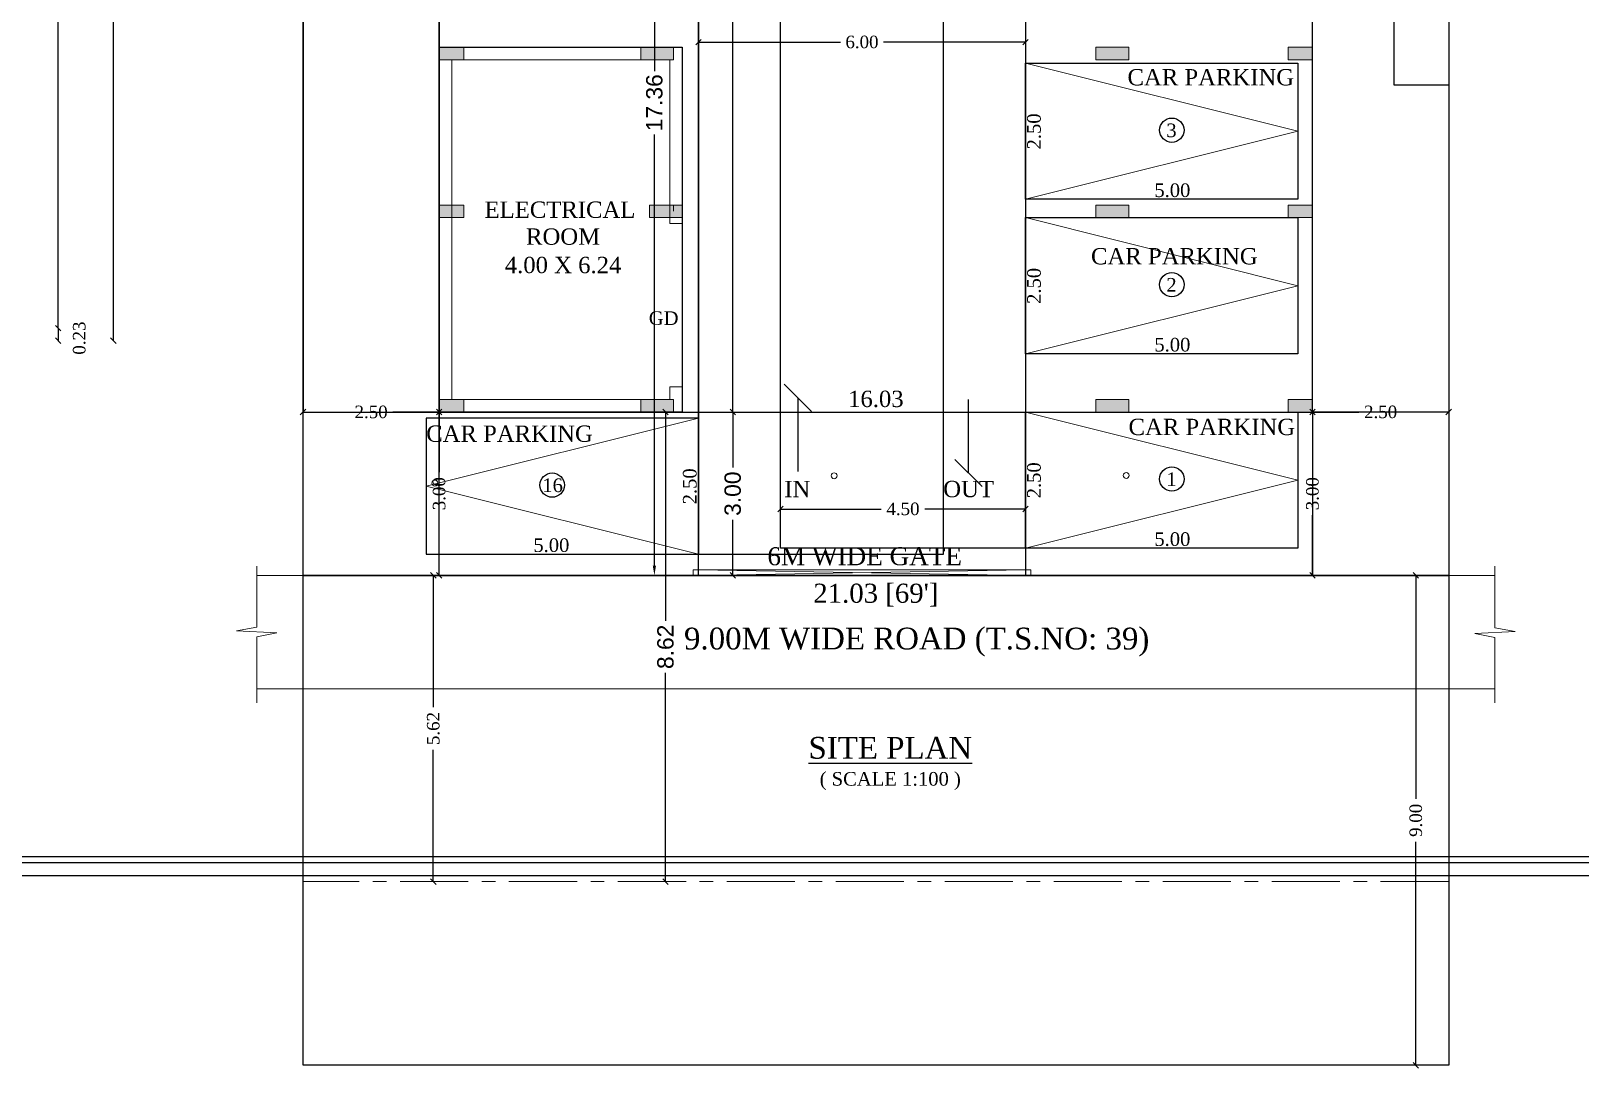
# Model space of a CAD drawing. Header units: metres. Extents: x 6 to 169, y 61 to 125.
# Drawn here: x 67.52 to 95.95, y 60.98 to 80.02 of the extents above; entities that cross this region are included whole.
import ezdxf
from ezdxf.enums import TextEntityAlignment as Align

# ---------------------------------------------------------------- set-up
doc = ezdxf.new("R2010")
doc.units = ezdxf.units.M
doc.header["$MEASUREMENT"] = 0
doc.header["$PDMODE"] = 3
doc.linetypes.add('CENTER', pattern=[2, 1.25, -0.25, 0.25, -0.25])
doc.layers.get('0').update_dxf_attribs({"lineweight": 5})
doc.layers.get('DEFPOINTS').update_dxf_attribs({"lineweight": 5})
for name, color, linetype in [('BLK_1_COVERED_AREA', 140, 'Continuous'), ('BLK_1_LVL_0_BLDG_FOOT_PRINT', 1, 'Continuous'), ('BLK_1_LVL_0_FRONT_SETBACK', 2, 'Continuous'), ('BLK_1_LVL_0_SIDE_SETBACK1', 171, 'Continuous'), ('BLK_1_LVL_0_SIDE_SETBACK2', 102, 'Continuous'), ('DRIVE_WAY', 255, 'Continuous'), ('ELECTRICAL_ROOM', 7, 'Continuous'), ('PER_AISLE_WIDTH', 5, 'Continuous'), ('PLOT_BOUNDARY', 70, 'Continuous'), ('ROAD_WIDTH', 1, 'Continuous'), ('RWH', 130, 'Continuous'), ('WATER_TANK_CALCULATION', 150, 'Continuous')]:
    doc.layers.add(name, color=color, linetype=linetype)
doc.layers.add('BLK_1_MAX_HEIGHT_CAL_SET_BACK', color=6, linetype='Continuous', plot=False)
doc.layers.add('PARKING_SLOT', color=30, linetype='Continuous', plot=False)
for name, color, linetype, lineweight in [('DIST_CL_ROAD', 7, 'Continuous', 0), ('DIST_EXIT', 7, 'Continuous', 0), ('NOTIFIED_ROAD', 1, 'Continuous', 13)]:
    doc.layers.add(name, color=color, linetype=linetype, lineweight=lineweight)
doc.styles.add('Isa-', font='times.ttf')
doc.styles.get("Standard").update_dxf_attribs({"font": 'arial.ttf'})
doc.styles.add('STYLE2', font='times.ttf')
doc.dimstyles.new('Copy of ISO-25', dxfattribs={"dimscale": 0, "dimtxt": 0.23, "dimasz": 0.1, "dimexe": 1.25, "dimexo": 0.625, "dimgap": 0.11, "dimtad": 0, "dimzin": 1, "dimdsep": 46, "dimtxsty": 'STYLE2', "dimblk": 'OBLIQUE', "dimcen": 0, "dimse1": 1, "dimse2": 1, "dimclrd": 1, "dimclrt": 3, "dimadec": 0, "dimazin": 2, "dimtfac": 1, "dimtix": 1, "dimtofl": 0, "dimtmove": 0, "dimatfit": 3, "dimldrblk": 'OBLIQUE', "dimfxl": 0, "dimtolj": 1, "dimarcsym": 0})
doc.dimstyles.get("Standard").update_dxf_attribs({"dimtxt": 0.18, "dimasz": 0.18, "dimexe": 0.18, "dimexo": 0.0625, "dimgap": 0.09, "dimtad": 0, "dimtih": 1, "dimtoh": 1, "dimdec": 4, "dimzin": 0, "dimdsep": 46, "dimtxsty": 'Standard', "dimcen": 0.09, "dimadec": 0, "dimazin": 0, "dimtfac": 1, "dimtdec": 4, "dimtofl": 0, "dimtmove": 0, "dimatfit": 3, "dimfxl": 0, "dimtolj": 1, "dimtzin": 0, "dimarcsym": 0})
doc.dimstyles.new('STANDARD$0', dxfattribs={"dimtxt": 0.3, "dimasz": 0.3, "dimexe": 3, "dimexo": 1, "dimgap": 1.5, "dimtad": 1, "dimdec": 1, "dimzin": 1, "dimdsep": 46, "dimtxsty": 'Standard', "dimblk": 'OBLIQUE', "dimcen": 0.09375, "dimdle": 1, "dimclrd": 8, "dimclre": 8, "dimclrt": 7, "dimadec": 1, "dimazin": 0, "dimtfac": 1, "dimtdec": 1, "dimtix": 1, "dimtmove": 2, "dimatfit": 3, "dimldrblk": 'ARCHTICK', "dimfxl": 0, "dimfrac": 2, "dimtolj": 1, "dimtzin": 0, "dimarcsym": 0})

# ---------------------------------------------------------------- blocks, each defined once
blk = doc.blocks.new('_Oblique')
at = {"color": 0, "linetype": 'ByBlock', "lineweight": -2}
blk.add_line((-0.5, -0.5), (0.5, 0.5), dxfattribs=at)
blk = doc.blocks.new('*D693')
at = {"color": 1, "lineweight": -2}
for p, q in [((79.773, 79.82), (82.38, 79.82)), ((85.773, 79.82), (83.167, 79.82))]:
    blk.add_line(p, q, dxfattribs=at)
at = {"layer": 'DEFPOINTS', "color": 0}
for p in [(85.773, 79.82), (79.773, 77.767), (85.773, 77.767)]:
    blk.add_point(p, dxfattribs=at)
at = {"color": 1, "lineweight": -2, "xscale": 0.1, "yscale": 0.1, "zscale": 0.1, "rotation": 180}
blk.add_blockref('_Oblique', (79.773, 79.82), dxfattribs=at)
at = {"color": 1, "lineweight": -2, "xscale": 0.1, "yscale": 0.1, "zscale": 0.1}
blk.add_blockref('_Oblique', (85.773, 79.82), dxfattribs=at)
at = {"color": 3, "insert": (82.773, 79.82), "char_height": 0.23, "attachment_point": 5, "style": 'STYLE2'}
blk.add_mtext('\\A1;6.00', dxfattribs=at)
blk = doc.blocks.new('*D698')
at = {"color": 1, "lineweight": -2}
for p, q in [((72.513, 73.027), (73.366, 73.027)), ((75.013, 73.027), (74.161, 73.027))]:
    blk.add_line(p, q, dxfattribs=at)
at = {"layer": 'DEFPOINTS', "color": 0}
for p in [(72.513, 73.027), (72.513, 73.027), (75.013, 73.027)]:
    blk.add_point(p, dxfattribs=at)
at = {"color": 1, "lineweight": -2, "xscale": 0.1, "yscale": 0.1, "zscale": 0.1, "rotation": 180}
blk.add_blockref('_Oblique', (72.513, 73.027), dxfattribs=at)
at = {"color": 1, "lineweight": -2, "xscale": 0.1, "yscale": 0.1, "zscale": 0.1}
blk.add_blockref('_Oblique', (75.013, 73.027), dxfattribs=at)
at = {"color": 3, "insert": (73.763, 73.027), "char_height": 0.23, "attachment_point": 5, "style": 'STYLE2'}
blk.add_mtext('\\A1;2.50', dxfattribs=at)
blk = doc.blocks.new('*D699')
at = {"color": 1, "lineweight": -2}
for p, q in [((75.013, 73.027), (75.013, 71.921)), ((75.013, 70.027), (75.013, 71.132))]:
    blk.add_line(p, q, dxfattribs=at)
at = {"layer": 'DEFPOINTS', "color": 0}
for p in [(75.013, 73.027), (75.013, 70.027), (75.013, 70.027)]:
    blk.add_point(p, dxfattribs=at)
at = {"color": 1, "lineweight": -2, "xscale": 0.1, "yscale": 0.1, "zscale": 0.1}
for p, rotation in [((75.013, 73.027), 90), ((75.013, 70.027), 270)]:
    blk.add_blockref('_Oblique', p, dxfattribs=dict(at, rotation=rotation))
at = {"color": 3, "insert": (75.013, 71.527), "char_height": 0.23, "attachment_point": 5, "rotation": 90, "style": 'STYLE2'}
blk.add_mtext('\\A1;3.00', dxfattribs=at)
blk = doc.blocks.new('*D700')
at = {"color": 1, "lineweight": -2}
for p, q in [((91.043, 73.027), (91.043, 71.921)), ((91.043, 70.027), (91.043, 71.132))]:
    blk.add_line(p, q, dxfattribs=at)
at = {"layer": 'DEFPOINTS', "color": 0}
for p in [(91.043, 73.027), (91.043, 70.027), (91.087, 70.027)]:
    blk.add_point(p, dxfattribs=at)
at = {"color": 1, "lineweight": -2, "xscale": 0.1, "yscale": 0.1, "zscale": 0.1}
for p, rotation in [((91.043, 73.027), 90), ((91.043, 70.027), 270)]:
    blk.add_blockref('_Oblique', p, dxfattribs=dict(at, rotation=rotation))
at = {"color": 3, "insert": (91.043, 71.527), "char_height": 0.23, "attachment_point": 5, "rotation": 90, "style": 'STYLE2'}
blk.add_mtext('\\A1;3.00', dxfattribs=at)
blk = doc.blocks.new('*D701')
at = {"color": 1, "lineweight": -2}
for p, q in [((91.043, 73.027), (91.896, 73.027)), ((93.543, 73.027), (92.691, 73.027))]:
    blk.add_line(p, q, dxfattribs=at)
at = {"layer": 'DEFPOINTS', "color": 0}
for p in [(91.043, 73.027), (93.543, 73.027), (93.543, 72.987)]:
    blk.add_point(p, dxfattribs=at)
at = {"color": 1, "lineweight": -2, "xscale": 0.1, "yscale": 0.1, "zscale": 0.1, "rotation": 180}
blk.add_blockref('_Oblique', (91.043, 73.027), dxfattribs=at)
at = {"color": 1, "lineweight": -2, "xscale": 0.1, "yscale": 0.1, "zscale": 0.1}
blk.add_blockref('_Oblique', (93.543, 73.027), dxfattribs=at)
at = {"color": 3, "insert": (92.293, 73.027), "char_height": 0.23, "attachment_point": 5, "style": 'STYLE2'}
blk.add_mtext('\\A1;2.50', dxfattribs=at)
blk = doc.blocks.new('*D703')
at = {"layer": 'DEFPOINTS', "color": 0}
for p in [(72.171, 101.727), (72.513, 101.727), (72.513, 70.027)]:
    blk.add_point(p, dxfattribs=at)
at = {"insert": (72.171, 85.877), "char_height": 0.35, "attachment_point": 5, "rotation": 90, "style": 'STYLE2'}
blk.add_mtext("\\A1;31.70 [104']", dxfattribs=at)
blk = doc.blocks.new('*D640')
at = {"color": 1, "lineweight": -2}
for p, q in [((69.032, 100.537), (69.032, 87.844)), ((69.032, 74.337), (69.032, 86.88))]:
    blk.add_line(p, q, dxfattribs=at)
at = {"layer": 'DEFPOINTS', "color": 0}
for p in [(67.245, 100.537), (67.245, 74.337), (69.032, 74.337)]:
    blk.add_point(p, dxfattribs=at)
at = {"color": 1, "lineweight": -2, "xscale": 0.1, "yscale": 0.1, "zscale": 0.1}
for p, rotation in [((69.032, 100.537), 90), ((69.032, 74.337), 270)]:
    blk.add_blockref('_Oblique', p, dxfattribs=dict(at, rotation=rotation))
at = {"color": 3, "insert": (69.032, 87.362), "char_height": 0.23, "attachment_point": 5, "rotation": 90, "style": 'STYLE2'}
blk.add_mtext('\\A1;26.20', dxfattribs=at)
blk = doc.blocks.new('*D626')
at = {"color": 1, "lineweight": -2}
for p, q in [((68.018, 100.307), (68.018, 87.919)), ((68.018, 74.567), (68.018, 86.954))]:
    blk.add_line(p, q, dxfattribs=at)
at = {"layer": 'DEFPOINTS', "color": 0}
for p in [(67.015, 100.307), (66.678, 74.567), (68.018, 74.567)]:
    blk.add_point(p, dxfattribs=at)
at = {"color": 1, "lineweight": -2, "xscale": 0.1, "yscale": 0.1, "zscale": 0.1}
for p, rotation in [((68.018, 100.307), 90), ((68.018, 74.567), 270)]:
    blk.add_blockref('_Oblique', p, dxfattribs=dict(at, rotation=rotation))
at = {"color": 3, "insert": (68.018, 87.437), "char_height": 0.23, "attachment_point": 5, "rotation": 90, "style": 'STYLE2'}
blk.add_mtext('\\A1;25.74', dxfattribs=at)
blk = doc.blocks.new('*D627')
at = {"color": 1, "lineweight": -2}
blk.add_line((68.018, 74.567), (68.018, 74.337), dxfattribs=at)
at = {"layer": 'DEFPOINTS', "color": 0}
for p in [(66.678, 74.567), (66.53, 74.337), (68.018, 74.337)]:
    blk.add_point(p, dxfattribs=at)
at = {"color": 1, "lineweight": -2, "xscale": 0.1, "yscale": 0.1, "zscale": 0.1}
for p, rotation in [((68.018, 74.567), 90), ((68.018, 74.337), 270)]:
    blk.add_blockref('_Oblique', p, dxfattribs=dict(at, rotation=rotation))
at = {"color": 3, "insert": (68.407, 74.384), "char_height": 0.23, "attachment_point": 5, "rotation": 90, "style": 'STYLE2'}
blk.add_mtext('\\A1;0.23', dxfattribs=at)
blk = doc.blocks.new('*D794')
at = {"layer": 'DEFPOINTS', "color": 0}
for p in [(72.513, 70.027), (93.543, 70.027), (72.513, 69.664)]:
    blk.add_point(p, dxfattribs=at)
at = {"insert": (83.028, 69.664), "char_height": 0.35, "attachment_point": 5, "style": 'STYLE2'}
blk.add_mtext("\\A1;21.03 [69']", dxfattribs=at)
blk = doc.blocks.new('*D663')
at = {"layer": 'DEFPOINTS', "color": 0}
for p in [(93.543, 101.727), (93.878, 101.727), (93.543, 70.027)]:
    blk.add_point(p, dxfattribs=at)
at = {"insert": (93.878, 85.877), "char_height": 0.35, "attachment_point": 5, "rotation": 90, "style": 'STYLE2'}
blk.add_mtext("\\A1;31.70 [104']", dxfattribs=at)
blk = doc.blocks.new('*D665')
at = {"layer": 'DEFPOINTS', "color": 0}
for p in [(75.013, 99.227), (74.547, 73.027), (75.013, 73.027)]:
    blk.add_point(p, dxfattribs=at)
at = {"insert": (74.547, 86.127), "char_height": 0.3, "attachment_point": 5, "rotation": 90, "style": 'STYLE2'}
blk.add_mtext('\\A1;26.20', dxfattribs=at)
blk = doc.blocks.new('*D666')
at = {"layer": 'DEFPOINTS', "color": 0}
for p in [(91.043, 99.227), (91.043, 73.027), (91.327, 73.027)]:
    blk.add_point(p, dxfattribs=at)
at = {"insert": (91.327, 86.127), "char_height": 0.3, "attachment_point": 5, "rotation": 90, "style": 'STYLE2'}
blk.add_mtext('\\A1;26.20', dxfattribs=at)
blk = doc.blocks.new('*D667')
at = {"layer": 'DEFPOINTS', "color": 0}
for p in [(91.043, 73.265), (75.013, 73.027), (91.043, 73.027)]:
    blk.add_point(p, dxfattribs=at)
at = {"insert": (83.028, 73.265), "char_height": 0.3, "attachment_point": 5, "style": 'STYLE2'}
blk.add_mtext('\\A1;16.03', dxfattribs=at)
blk = doc.blocks.new('*D797')
at = {"layer": 'DEFPOINTS', "color": 0}
for p in [(74.201, 70.027), (74.201, 64.404), (74.905, 64.404)]:
    blk.add_point(p, dxfattribs=at)
at = {"layer": 'NOTIFIED_ROAD', "color": 1, "lineweight": -2}
for p, q in [((74.905, 70.027), (74.905, 67.607)), ((74.905, 64.404), (74.905, 66.823))]:
    blk.add_line(p, q, dxfattribs=at)
at = {"layer": 'NOTIFIED_ROAD', "color": 1, "lineweight": -2, "xscale": 0.1, "yscale": 0.1, "zscale": 0.1}
for p, rotation in [((74.905, 70.027), 90), ((74.905, 64.404), 270)]:
    blk.add_blockref('_Oblique', p, dxfattribs=dict(at, rotation=rotation))
at = {"layer": 'NOTIFIED_ROAD', "insert": (74.905, 67.215), "char_height": 0.23, "attachment_point": 5, "rotation": 90, "style": 'STYLE2'}
blk.add_mtext('\\A1;5.62', dxfattribs=at)
blk = doc.blocks.new('*D798')
at = {"layer": 'DEFPOINTS', "color": 0}
for p in [(80.535, 73.027), (79.167, 64.404), (80.535, 64.404)]:
    blk.add_point(p, dxfattribs=at)
at = {"layer": 'DIST_CL_ROAD', "color": 0, "lineweight": -2}
for p, q in [((79.167, 73.027), (79.167, 69.193)), ((79.167, 64.404), (79.167, 68.237))]:
    blk.add_line(p, q, dxfattribs=at)
at = {"layer": 'DIST_CL_ROAD', "color": 0, "lineweight": -2, "xscale": 0.1, "yscale": 0.1, "zscale": 0.1}
for p, rotation in [((79.167, 73.027), 90), ((79.167, 64.404), 270)]:
    blk.add_blockref('_Oblique', p, dxfattribs=dict(at, rotation=rotation))
at = {"layer": 'DIST_CL_ROAD', "color": 0, "insert": (79.167, 68.715), "char_height": 0.3, "attachment_point": 5, "rotation": 90}
blk.add_mtext('\\A1;8.62', dxfattribs=at)
blk = doc.blocks.new('*D668')
at = {"layer": 'BLK_1_MAX_HEIGHT_CAL_SET_BACK', "color": 0, "lineweight": -2}
for p, q in [((80.401, 73.027), (80.401, 72.006)), ((80.401, 70.027), (80.401, 71.048))]:
    blk.add_line(p, q, dxfattribs=at)
at = {"layer": 'DEFPOINTS', "color": 0}
for p in [(80.401, 73.027), (80.401, 73.027), (80.401, 70.027)]:
    blk.add_point(p, dxfattribs=at)
at = {"layer": 'BLK_1_MAX_HEIGHT_CAL_SET_BACK', "color": 0, "lineweight": -2, "xscale": 0.1, "yscale": 0.1, "zscale": 0.1}
for p, rotation in [((80.401, 73.027), 90), ((80.401, 70.027), 270)]:
    blk.add_blockref('_Oblique', p, dxfattribs=dict(at, rotation=rotation))
at = {"layer": 'BLK_1_MAX_HEIGHT_CAL_SET_BACK', "color": 0, "insert": (80.401, 71.527), "char_height": 0.3, "attachment_point": 5, "rotation": 90}
blk.add_mtext('\\A1;3.00', dxfattribs=at)
blk = doc.blocks.new('*D669')
at = {"layer": 'BLK_1_MAX_HEIGHT_CAL_SET_BACK', "color": 0, "lineweight": -2}
for p, q in [((80.401, 101.727), (80.401, 88.059)), ((80.401, 73.027), (80.401, 86.694))]:
    blk.add_line(p, q, dxfattribs=at)
at = {"layer": 'DEFPOINTS', "color": 0}
for p in [(80.401, 101.727), (80.401, 101.727), (80.401, 73.027)]:
    blk.add_point(p, dxfattribs=at)
at = {"layer": 'BLK_1_MAX_HEIGHT_CAL_SET_BACK', "color": 0, "lineweight": -2, "xscale": 0.1, "yscale": 0.1, "zscale": 0.1}
for p, rotation in [((80.401, 101.727), 90), ((80.401, 73.027), 270)]:
    blk.add_blockref('_Oblique', p, dxfattribs=dict(at, rotation=rotation))
at = {"layer": 'BLK_1_MAX_HEIGHT_CAL_SET_BACK', "color": 0, "insert": (80.401, 87.377), "char_height": 0.35, "attachment_point": 5, "rotation": 90}
blk.add_mtext('\\A1;28.70', dxfattribs=at)
blk = doc.blocks.new('*D799')
at = {"layer": 'DEFPOINTS', "color": 0}
for p in [(81.278, 71.246), (81.278, 70.527), (85.773, 70.527)]:
    blk.add_point(p, dxfattribs=at)
at = {"layer": 'PER_AISLE_WIDTH', "lineweight": -2}
for p, q in [((81.278, 71.246), (83.127, 71.246)), ((85.773, 71.246), (83.924, 71.246))]:
    blk.add_line(p, q, dxfattribs=at)
at = {"layer": 'PER_AISLE_WIDTH', "lineweight": -2, "xscale": 0.1, "yscale": 0.1, "zscale": 0.1, "rotation": 180}
blk.add_blockref('_Oblique', (81.278, 71.246), dxfattribs=at)
at = {"layer": 'PER_AISLE_WIDTH', "lineweight": -2, "xscale": 0.1, "yscale": 0.1, "zscale": 0.1}
blk.add_blockref('_Oblique', (85.773, 71.246), dxfattribs=at)
at = {"layer": 'PER_AISLE_WIDTH', "insert": (83.526, 71.246), "char_height": 0.23, "attachment_point": 5, "style": 'STYLE2'}
blk.add_mtext('\\A1;4.50', dxfattribs=at)
blk = doc.blocks.new('*D808')
at = {"layer": 'DEFPOINTS', "color": 0}
for p in [(78.963, 87.384), (78.963, 70.027), (78.963, 70.027)]:
    blk.add_point(p, dxfattribs=at)
at = {"layer": 'DIST_EXIT', "color": 0, "lineweight": -2}
for p, q in [((79.026, 87.384), (79.143, 87.384)), ((78.963, 87.204), (78.963, 79.287)), ((78.963, 70.207), (78.963, 78.123)), ((79.026, 70.027), (79.143, 70.027))]:
    blk.add_line(p, q, dxfattribs=at)
at = {"layer": 'DIST_EXIT', "color": 0}
for points in [[(78.933, 87.204), (78.993, 87.204), (78.963, 87.384)], [(78.933, 70.207), (78.993, 70.207), (78.963, 70.027)]]:
    blk.add_solid(points, dxfattribs=at)
at = {"layer": 'DIST_EXIT', "color": 0, "insert": (78.963, 78.705), "char_height": 0.3, "attachment_point": 5, "rotation": 90}
blk.add_mtext('\\A1;17.36', dxfattribs=at)
blk = doc.blocks.new('*D854')
at = {"layer": 'DEFPOINTS', "color": 0}
for p in [(92.94, 70.027), (93.543, 70.027), (93.543, 61.031)]:
    blk.add_point(p, dxfattribs=at)
at = {"layer": 'WATER_TANK_CALCULATION', "color": 1, "lineweight": -2}
for p, q in [((92.94, 70.027), (92.94, 65.923)), ((92.94, 61.031), (92.94, 65.134))]:
    blk.add_line(p, q, dxfattribs=at)
at = {"layer": 'WATER_TANK_CALCULATION', "color": 1, "lineweight": -2, "xscale": 0.1, "yscale": 0.1, "zscale": 0.1}
for p, rotation in [((92.94, 70.027), 90), ((92.94, 61.031), 270)]:
    blk.add_blockref('_Oblique', p, dxfattribs=dict(at, rotation=rotation))
at = {"layer": 'WATER_TANK_CALCULATION', "color": 3, "insert": (92.94, 65.529), "char_height": 0.23, "attachment_point": 5, "rotation": 90, "style": 'STYLE2'}
blk.add_mtext('\\A1;9.00', dxfattribs=at)

msp = doc.modelspace()

# ---------------------------------------------------------------- linework, layer by layer
for p, q in [((75.01346, 73.02657), (75.01346, 99.22657)), ((91.04346, 99.22657), (91.04346, 73.02657)), ((79.31346, 76.71657), (79.31346, 76.82657)), ((87.06846, 76.82657), (87.17846, 76.82657)), ((90.99346, 73.02657), (75.01346, 73.02657)), ((71.66717, 70.19564), (71.66717, 69.07518)), ((72.51346, 70.02657), (71.66717, 70.02657)), ((85.77346, 70.12657), (79.77346, 70.02657)), ((79.77346, 70.12657), (85.77346, 70.02657)), ((93.54346, 70.02657), (94.38975, 70.02657)), ((94.38975, 70.19564), (94.38975, 69.06599)), ((71.66717, 69.07518), (71.29181, 69.0088)), ((71.29181, 69.0088), (72.03213, 68.97167)), ((72.03213, 68.97167), (71.66717, 68.89743)), ((71.66717, 68.89743), (71.66717, 67.68798)), ((94.76511, 68.99961), (94.02479, 68.96249)), ((94.02479, 68.96249), (94.38975, 68.88824)), ((94.38975, 69.06599), (94.76511, 68.99961)), ((94.38975, 68.88824), (94.38975, 67.68798)), ((94.38975, 67.94359), (71.66717, 67.94359))]:
    msp.add_line(p, q)
at = {"lineweight": -3}
for points in [[(5.6191, 124.51383), (5.6191, 64.51383), (110.94606, 64.51383), (110.94606, 124.51383)], [(5.8591, 124.27383), (5.8591, 64.75383), (110.70606, 64.75383), (110.70606, 124.27383)], [(5.9691, 124.16383), (5.9691, 64.86383), (110.59606, 64.86383), (110.59606, 124.16383)], [(85.77346, 79.43275), (90.77346, 79.43275), (90.77346, 76.93275), (85.77346, 76.93275)], [(85.77346, 76.59657), (90.77346, 76.59657), (90.77346, 74.09657), (85.77346, 74.09657)], [(79.77346, 72.91562), (74.77346, 72.91562), (74.77346, 70.41562), (79.77346, 70.41562)], [(85.77346, 73.02657), (90.77346, 73.02657), (90.77346, 70.52657), (85.77346, 70.52657)]]:
    msp.add_lwpolyline(points, close=True, dxfattribs=at)
for points in [[(72.51346, 101.72657), (93.54346, 101.72657), (93.54346, 70.02657), (72.51346, 70.02657)], [(92.54346, 101.72657), (93.54346, 101.72657), (93.54346, 79.02657), (92.54346, 79.02657)], [(75.46346, 79.72657), (75.46346, 79.49657), (75.01346, 79.49657), (75.01346, 79.72657)], [(79.31346, 79.72657), (79.31346, 79.49657), (78.71346, 79.49657), (78.71346, 79.72657)], [(87.66846, 79.72657), (87.66846, 79.49657), (87.06846, 79.49657), (87.06846, 79.72657)], [(91.04346, 79.72657), (91.04346, 79.49657), (90.59346, 79.49657), (90.59346, 79.72657)], [(75.46346, 76.82657), (75.46346, 76.59657), (75.01346, 76.59657), (75.01346, 76.82657)], [(79.47346, 76.82657), (79.47346, 76.59657), (78.87346, 76.59657), (78.87346, 76.82657)], [(87.66846, 76.82657), (87.66846, 76.59657), (87.06846, 76.59657), (87.06846, 76.82657)], [(91.04346, 76.82657), (91.04346, 76.59657), (90.59346, 76.59657), (90.59346, 76.82657)], [(75.46346, 73.25657), (75.46346, 73.02657), (75.01346, 73.02657), (75.01346, 73.25657)], [(79.31346, 73.25657), (79.31346, 73.02657), (78.71346, 73.02657), (78.71346, 73.25657)], [(87.66846, 73.25657), (87.66846, 73.02657), (87.06846, 73.02657), (87.06846, 73.25657)], [(91.04346, 73.25657), (91.04346, 73.02657), (90.59346, 73.02657), (90.59346, 73.25657)], [(79.67346, 70.12657), (79.77346, 70.12657), (79.77346, 70.02657), (79.67346, 70.02657)], [(79.77346, 70.12657), (85.77346, 70.12657), (85.77346, 70.02657), (79.77346, 70.02657)], [(85.87346, 70.12657), (85.77346, 70.12657), (85.77346, 70.02657), (85.87346, 70.02657)]]:
    msp.add_lwpolyline(points, close=True)
for points in [[(90.99346, 73.02657), (75.01346, 73.02657), (75.01346, 99.22657), (91.04346, 99.22657), (91.04346, 73.02657)], [(79.47346, 73.48657), (79.47346, 73.02657), (75.01346, 73.02657), (75.01346, 79.72657), (79.47346, 79.72657), (79.47346, 76.48657)], [(79.24346, 73.48657), (79.24346, 73.25657), (75.24346, 73.25657), (75.24346, 79.49657), (79.24346, 79.49657), (79.24346, 76.48657)], [(85.77346, 79.43275), (90.77346, 78.18275), (85.77346, 76.93275)], [(79.24346, 76.48657), (79.47346, 76.48657)], [(85.77346, 76.59657), (90.77346, 75.34657), (85.77346, 74.09657)], [(79.47346, 73.48657), (79.24346, 73.48657)], [(79.77346, 72.91562), (74.77346, 71.66562), (79.77346, 70.41562)], [(85.77346, 73.02657), (90.77346, 71.77657), (85.77346, 70.52657)]]:
    msp.add_lwpolyline(points)
for centre in [(88.46054, 78.2021), (88.46054, 75.36592), (88.46054, 71.79592), (77.08637, 71.68497)]:
    msp.add_circle(centre, 0.22356, dxfattribs=at)
for centre in [(74.93328, 71.72298), (82.26251, 71.85656), (87.62251, 71.86201)]:
    msp.add_circle(centre, 0.05477)
for points in [[(75.46346, 79.72657), (75.46346, 79.49657), (75.01346, 79.72657), (75.01346, 79.49657)], [(79.31346, 79.72657), (79.31346, 79.49657), (78.71346, 79.72657), (78.71346, 79.49657)], [(87.66846, 79.72657), (87.66846, 79.49657), (87.06846, 79.72657), (87.06846, 79.49657)], [(91.04346, 79.72657), (91.04346, 79.49657), (90.59346, 79.72657), (90.59346, 79.49657)], [(75.46346, 76.82657), (75.46346, 76.59657), (75.01346, 76.82657), (75.01346, 76.59657)], [(79.47346, 76.82657), (79.47346, 76.59657), (78.87346, 76.82657), (78.87346, 76.59657)], [(87.66846, 76.82657), (87.66846, 76.59657), (87.06846, 76.82657), (87.06846, 76.59657)], [(91.04346, 76.82657), (91.04346, 76.59657), (90.59346, 76.82657), (90.59346, 76.59657)], [(75.46346, 73.25657), (75.46346, 73.02657), (75.01346, 73.25657), (75.01346, 73.02657)], [(79.31346, 73.25657), (79.31346, 73.02657), (78.71346, 73.25657), (78.71346, 73.02657)], [(87.66846, 73.25657), (87.66846, 73.02657), (87.06846, 73.25657), (87.06846, 73.02657)], [(91.04346, 73.25657), (91.04346, 73.02657), (90.59346, 73.25657), (90.59346, 73.02657)]]:
    msp.add_solid(points)
at = {"layer": 'BLK_1_COVERED_AREA'}
msp.add_lwpolyline([(91.04346, 99.22657), (75.01346, 99.22657), (75.01346, 73.02657), (91.04346, 73.02657)], close=True, dxfattribs=at)
at = {"layer": 'BLK_1_LVL_0_BLDG_FOOT_PRINT'}
msp.add_lwpolyline([(91.04346, 99.22657), (75.01346, 99.22657), (75.01346, 73.02657), (91.04346, 73.02657)], close=True, dxfattribs=at)
at = {"layer": 'BLK_1_LVL_0_FRONT_SETBACK'}
msp.add_lwpolyline([(75.01346, 73.02657), (91.04346, 73.02657), (91.04346, 70.02657), (75.01346, 70.02657)], close=True, dxfattribs=at)
at = {"layer": 'BLK_1_LVL_0_SIDE_SETBACK1'}
msp.add_lwpolyline([(75.01346, 99.22657), (72.51346, 99.22657), (72.51346, 73.02657), (75.01346, 73.02657)], close=True, dxfattribs=at)
at = {"layer": 'BLK_1_LVL_0_SIDE_SETBACK2'}
msp.add_lwpolyline([(91.04346, 99.22657), (93.54346, 99.22657), (93.54346, 73.02657), (91.04346, 73.02657)], close=True, dxfattribs=at)
at = {"layer": 'DEFPOINTS', "linetype": 'CENTER'}
msp.add_line((93.54346, 64.40374), (72.51346, 64.40374), dxfattribs=at)
at = {"layer": 'DRIVE_WAY'}
msp.add_lwpolyline([(79.77346, 101.72657), (85.77346, 101.72657), (85.77346, 70.02657), (79.77346, 70.02657)], close=True, dxfattribs=at)
at = {"layer": 'ELECTRICAL_ROOM'}
msp.add_lwpolyline([(75.01346, 79.72657), (79.47346, 79.72657), (79.47346, 73.02657), (75.01346, 73.02657)], close=True, dxfattribs=at)
at = {"layer": 'NOTIFIED_ROAD'}
msp.add_lwpolyline([(93.54346, 61.0309), (72.51346, 61.0309), (72.51346, 70.02657), (93.54346, 70.02657)], close=True, dxfattribs=at)
at = {"layer": 'PARKING_SLOT'}
for points in [[(85.77346, 79.43275), (90.77346, 79.43275), (90.77346, 76.93275), (85.77346, 76.93275)], [(85.77346, 76.59657), (90.77346, 76.59657), (90.77346, 74.09657), (85.77346, 74.09657)], [(79.77346, 72.91562), (74.77346, 72.91562), (74.77346, 70.41562), (79.77346, 70.41562)], [(85.77346, 73.02657), (90.77346, 73.02657), (90.77346, 70.52657), (85.77346, 70.52657)]]:
    msp.add_lwpolyline(points, close=True, dxfattribs=at)
at = {"layer": 'PER_AISLE_WIDTH'}
for points in [[(84.26886, 101.72657), (79.77346, 101.72657), (79.77346, 70.41562), (84.26886, 70.41562)], [(81.27806, 101.72657), (85.77346, 101.72657), (85.77346, 70.52657), (81.27806, 70.52657)]]:
    msp.add_lwpolyline(points, close=True, dxfattribs=at)
at = {"layer": 'PLOT_BOUNDARY', "ltscale": 10}
msp.add_lwpolyline([(72.51346, 101.72657), (93.54346, 101.72657), (93.54346, 70.02657), (72.51346, 70.02657)], close=True, dxfattribs=at)
at = {"layer": 'ROAD_WIDTH'}
msp.add_lwpolyline([(93.54346, 61.0309), (72.51346, 61.0309), (72.51346, 70.02657), (93.54346, 70.02657)], close=True, dxfattribs=at)
at = {"layer": 'RWH', "ltscale": 10}
msp.add_lwpolyline([(92.54346, 101.72657), (93.54346, 101.72657), (93.54346, 79.02657), (92.54346, 79.02657)], close=True, dxfattribs=at)

# ---------------------------------------------------------------- texts
at = {"lineweight": -3, "style": 'Isa-'}
for s, height, p in [('CAR PARKING', 0.3, (89.17581, 79.17439)), ('3', 0.25, (88.45422, 78.19926)), ('5.00', 0.25, (88.47043, 77.09952)), ('CAR PARKING', 0.3, (88.50671, 75.88802)), ('2', 0.25, (88.45422, 75.36308)), ('GD', 0.25, (79.13302, 74.75073)), ('5.00', 0.25, (88.47043, 74.26335)), ('CAR PARKING', 0.3, (89.195, 72.75328)), ('CAR PARKING', 0.3, (76.30338, 72.62901)), ('16', 0.25, (77.09449, 71.68213)), ('1', 0.25, (88.45422, 71.79308)), ('5.00', 0.25, (88.47043, 70.69335)), ('5.00', 0.25, (77.07198, 70.58239))]:
    msp.add_text(s, height=height, dxfattribs=at).set_placement(p, align=Align.MIDDLE_CENTER)
for p in [(85.92949, 78.17945), (85.92949, 75.34328), (79.61183, 71.66232), (85.92949, 71.77328)]:
    msp.add_text('2.50', height=0.25, rotation=90, dxfattribs=at).set_placement(p, align=Align.MIDDLE_CENTER)
at = {"style": 'Isa-'}
for s, height, p in [('ELECTRICAL ', 0.3, (77.28674, 76.74238)), ('ROOM', 0.3, (77.28674, 76.2489)), ('4.00 X 6.24', 0.3, (77.28674, 75.72651)), ('IN', 0.3, (81.58573, 71.61298)), ('OUT', 0.3, (84.73025, 71.61298)), ('6M WIDE GATE', 0.33, (82.82289, 70.37859))]:
    msp.add_text(s, height=height, dxfattribs=at).set_placement(p, align=Align.MIDDLE_CENTER)
at = {"lineweight": 25, "style": 'Isa-'}
for s, height, p in [('9.00M WIDE ROAD (T.S.NO: 39)', 0.4, (83.77706, 68.86746)), ('%%USITE PLAN', 0.4, (83.29373, 66.86113)), ('( SCALE 1:100 )', 0.25, (83.29242, 66.29102))]:
    msp.add_text(s, height=height, dxfattribs=at).set_placement(p, align=Align.MIDDLE_CENTER)

# ---------------------------------------------------------------- dimensions: what is measured, and where the dimension line sits
for base, p1, p2, override, picture, middle in [((72.17126, 101.72657), (72.51346, 70.02657), (72.51346, 101.72657), {"dimscale": 1, "dimtxt": 0.35, "dimsd1": 1, "dimsd2": 1, "dimclrt": 256}, '*D703', (72.17126, 85.87657)), ((69.03239, 74.33689), (67.2446, 100.53689), (67.2446, 74.33689), {"dimscale": 1}, '*D640', (69.03239, 87.36189)), ((68.01835, 74.33689), (66.67795, 74.56689), (66.52954, 74.33689), {"dimscale": 1, "dimtmove": 2}, '*D627', (68.40681, 74.38385))]:
    dim = msp.add_linear_dim(base=base, p1=p1, p2=p2, angle=90, dimstyle='Copy of ISO-25', override=override)
    dim.commit()
    dim.dimension.update_dxf_attribs({"geometry": picture, "text_midpoint": middle, "dimtype": 160})
for base, p1, p2, override, picture, middle in [((93.87803, 101.72657), (93.54346, 70.02657), (93.54346, 101.72657), {"dimscale": 1, "dimtxt": 0.35, "dimsd1": 1, "dimsd2": 1, "dimclrt": 256}, '*D663', (93.87803, 85.87657)), ((68.01835, 74.56689), (67.0146, 100.30689), (66.67795, 74.56689), {"dimscale": 1, "dimtmove": 1}, '*D626', (68.01835, 87.43689)), ((75.01346, 70.02657), (75.01346, 73.02657), (75.01346, 70.02657), {"dimscale": 1}, '*D699', (75.01346, 71.52657)), ((91.04346, 70.02657), (91.04346, 73.02657), (91.08668, 70.02657), {"dimscale": 1}, '*D700', (91.04346, 71.52657))]:
    dim = msp.add_linear_dim(base=base, p1=p1, p2=p2, angle=90, dimstyle='Copy of ISO-25', override=override)
    dim.commit()
    dim.dimension.update_dxf_attribs({"geometry": picture, "text_midpoint": middle})
for p1, p2, distance, override, picture, middle in [((75.01346, 99.22657), (75.01346, 73.02657), -0.46644, {"dimscale": 1, "dimtxt": 0.3, "dimsd1": 1, "dimsd2": 1, "dimclrt": 256}, '*D665', (74.54702, 86.12657)), ((91.04346, 99.22657), (91.04346, 73.02657), 0.28391, {"dimscale": 1, "dimtxt": 0.3, "dimsd1": 1, "dimsd2": 1, "dimclrt": 256}, '*D666', (91.32737, 86.12657)), ((79.77346, 77.76731), (85.77346, 77.76731), 2.05289, {"dimscale": 1}, '*D693', (82.77346, 79.8202)), ((75.01346, 73.02657), (91.04346, 73.02657), 0.23822, {"dimscale": 1, "dimtxt": 0.3, "dimsd1": 1, "dimsd2": 1, "dimclrt": 256}, '*D667', (83.02846, 73.2648))]:
    dim = msp.add_aligned_dim(p1=p1, p2=p2, distance=distance, dimstyle='Copy of ISO-25', override=override)
    dim.commit()
    dim.dimension.update_dxf_attribs({"geometry": picture, "text_midpoint": middle})
for base, p1, p2, override, picture, middle in [((72.51346, 73.02657), (75.01346, 73.02657), (72.51346, 73.02657), {"dimscale": 1}, '*D698', (73.76346, 73.02657)), ((93.54346, 73.02657), (91.04346, 73.02657), (93.54346, 72.98736), {"dimscale": 1}, '*D701', (92.29346, 73.02657)), ((72.51346, 69.66429), (93.54346, 70.02657), (72.51346, 70.02657), {"dimscale": 1, "dimtxt": 0.35, "dimsd1": 1, "dimsd2": 1, "dimclrt": 256}, '*D794', (83.02846, 69.66429))]:
    dim = msp.add_linear_dim(base=base, p1=p1, p2=p2, dimstyle='Copy of ISO-25', override=override)
    dim.commit()
    dim.dimension.update_dxf_attribs({"geometry": picture, "text_midpoint": middle})
at = {"layer": 'BLK_1_MAX_HEIGHT_CAL_SET_BACK'}
for base, p1, p2, override, picture, middle in [((80.40142, 101.72657), (80.40142, 73.02657), (80.40142, 101.72657), {"dimtxt": 0.35, "dimasz": 0.1, "dimexe": 0.18, "dimexo": 0.0625, "dimgap": 0.09, "dimtad": 0, "dimdec": 2, "dimzin": 0, "dimpost": '\\X', "dimcen": 0.09, "dimdle": 0, "dimse1": 1, "dimse2": 1, "dimclrd": 0, "dimclre": 0, "dimclrt": 0, "dimadec": 0, "dimtdec": 2, "dimtix": 0, "dimtofl": 0, "dimtmove": 0, "dimldrblk": 'Oblique', "dimfrac": 0, "dimarcsym": 0}, '*D669', (80.40142, 87.37657)), ((80.40142, 73.02657), (80.40142, 70.02657), (80.40142, 73.02657), {"dimtxt": 0.3, "dimasz": 0.1, "dimexe": 0.18, "dimexo": 0.0625, "dimgap": 0.09, "dimtad": 0, "dimdec": 2, "dimzin": 0, "dimpost": '\\X', "dimcen": 0.09, "dimdle": 0, "dimse1": 1, "dimse2": 1, "dimclrd": 0, "dimclre": 0, "dimclrt": 0, "dimadec": 0, "dimtdec": 2, "dimtix": 0, "dimtofl": 0, "dimtmove": 0, "dimldrblk": 'Oblique', "dimfrac": 0, "dimarcsym": 0}, '*D668', (80.40142, 71.52657))]:
    dim = msp.add_linear_dim(base=base, p1=p1, p2=p2, angle=90, dimstyle='STANDARD$0', override=override, dxfattribs=at)
    dim.commit()
    dim.dimension.update_dxf_attribs({"geometry": picture, "text_midpoint": middle})
at = {"layer": 'DIST_CL_ROAD'}
dim = msp.add_linear_dim(base=(79.16737, 64.40374), p1=(80.53478, 73.02657), p2=(80.53478, 64.40374), angle=90, dimstyle='STANDARD$0', override={"dimtxt": 0.3, "dimasz": 0.1, "dimexe": 0.18, "dimexo": 0.0625, "dimgap": 0.09, "dimtad": 0, "dimdec": 2, "dimzin": 0, "dimpost": '\\X', "dimcen": 0.09, "dimdle": 0, "dimse1": 1, "dimse2": 1, "dimclrd": 0, "dimclre": 0, "dimclrt": 0, "dimadec": 0, "dimtdec": 2, "dimtix": 0, "dimtofl": 0, "dimtmove": 0, "dimldrblk": 'Oblique', "dimfxl": 0.18, "dimfxlon": 1, "dimfrac": 0}, dxfattribs=at)
dim.commit()
dim.dimension.update_dxf_attribs({"geometry": '*D798', "text_midpoint": (79.16737, 68.71515)})
at = {"layer": 'DIST_EXIT'}
dim = msp.add_linear_dim(base=(78.96346, 70.02657), p1=(78.96346, 87.38407), p2=(78.96346, 70.02657), angle=90, dimstyle='Standard', override={"dimtxt": 0.3, "dimtih": 0, "dimdec": 2}, dxfattribs=at)
dim.commit()
dim.dimension.update_dxf_attribs({"geometry": '*D808', "text_midpoint": (78.96346, 78.70532)})
at = {"layer": 'NOTIFIED_ROAD'}
dim = msp.add_linear_dim(base=(74.90534, 64.40374), p1=(74.20055, 70.02657), p2=(74.20055, 64.40374), angle=90, dimstyle='Copy of ISO-25', override={"dimscale": 1, "dimclrt": 256}, dxfattribs=at)
dim.commit()
dim.dimension.update_dxf_attribs({"geometry": '*D797', "text_midpoint": (74.90534, 67.21515)})
at = {"layer": 'PER_AISLE_WIDTH'}
dim = msp.add_linear_dim(base=(81.27806, 71.24638), p1=(85.77346, 70.52657), p2=(81.27806, 70.52657), dimstyle='Copy of ISO-25', override={"dimscale": 1, "dimclrd": 256, "dimclrt": 256}, dxfattribs=at)
dim.commit()
dim.dimension.update_dxf_attribs({"geometry": '*D799', "text_midpoint": (83.52576, 71.24638)})
at = {"layer": 'WATER_TANK_CALCULATION'}
dim = msp.add_linear_dim(base=(92.94036, 70.02657), p1=(93.54346, 61.0309), p2=(93.54346, 70.02657), angle=90, dimstyle='Copy of ISO-25', override={"dimscale": 1, "dimarcsym": 1}, dxfattribs=at)
dim.commit()
dim.dimension.update_dxf_attribs({"geometry": '*D854', "text_midpoint": (92.94036, 65.52874)})

# ---------------------------------------------------------------- leaders
for points in [[(81.5967, 73.28833), (81.5967, 71.93726)], [(84.72945, 71.90696), (84.72945, 73.25803)]]:
    msp.add_leader(points, dimstyle='Copy of ISO-25', override={"dimscale": 1, "dimasz": 0.5})

doc.saveas('drawing.dxf')
